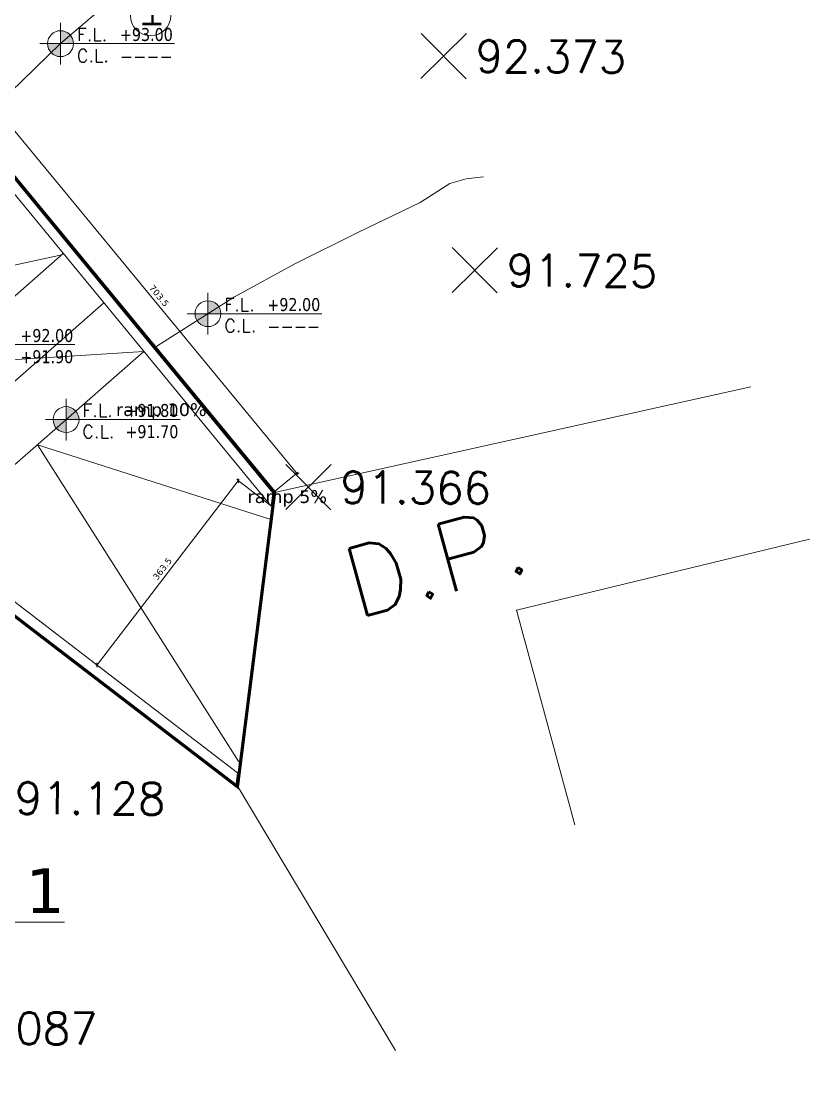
# Model space of a CAD drawing. Header units: inches. Extents: x -48 to 777, y -156 to 510.
# Drawn here: x 512.42 to 524.76, y 110.75 to 127.61 of the extents above; entities that cross this region are included whole.
import ezdxf
from ezdxf.enums import TextEntityAlignment as Align

# ---------------------------------------------------------------- set-up
doc = ezdxf.new("R2010")
doc.units = ezdxf.units.IN
doc.header["$MEASUREMENT"] = 0
doc.set_wipeout_variables(frame=1)
doc.linetypes.add('ACAD_ISO10W100', pattern=[18, 12, -3, 0, -3])
doc.linetypes.add('NUHA', pattern=[1.45, 0.75, -0.25, 0.2, -0.25])
doc.layers.get('Defpoints').update_dxf_attribs({"lineweight": 5})
for name, color, linetype, lineweight in [('A-ANNOTATION', 34, 'Continuous', 5), ('A-DIM', 9, 'Continuous', 5), ('A-LEVELS', 139, 'Continuous', 20), ('A-LIMIT LOT', 235, 'ACAD_ISO10W100', 20), ('A-LIMIT ROAD', 69, 'Continuous', 20), ('A-NOTES', 151, 'Continuous', 20), ('A-SIGNS1', 20, 'Continuous', 15), ('A-SIGNS2', 30, 'Continuous', 15), ('A-TEXT', 50, 'Continuous', 15), ('D-STONE', 52, 'Continuous', 20)]:
    doc.layers.add(name, color=color, linetype=linetype, lineweight=lineweight)
doc.layers.add('pts pc', color=7, linetype='Continuous')
doc.styles.add('2mm', font='simplex.shx', dxfattribs={"height": 0.5})
doc.styles.add('5mm', font='simplex_.ttf', dxfattribs={"height": 5})
doc.styles.add('ROMAND', font='verdana.ttf')
doc.styles.add('ROMANS', font='romans__.ttf', dxfattribs={"height": 0.14})
doc.dimstyles.new('M-1.50', dxfattribs={"dimtxt": 0.1, "dimasz": 0.05, "dimexe": 0.025, "dimexo": 0.025, "dimgap": 0.05, "dimtad": 1, "dimlfac": 100, "dimrnd": 0.5, "dimzin": 9, "dimdsep": 46, "dimtxsty": 'ROMAND', "dimblk": 'OBLIQUE', "dimcen": 1, "dimdle": 0.025, "dimclrd": 256, "dimclre": 256, "dimclrt": 2, "dimadec": 0, "dimazin": 0, "dimtfac": 0.666667, "dimtmove": 2, "dimatfit": 3, "dimfxl": 0.04, "dimtolj": 1, "dimtzin": 5, "dimlwd": -1, "dimlwe": -1, "dimarcsym": 0})

# ---------------------------------------------------------------- blocks, each defined once
blk = doc.blocks.new('AXIS')
at = {"layer": 'A-ANNOTATION', "linetype": 'Continuous'}
blk.add_circle((657.93576, 302.91777), 0.31723, dxfattribs=at)
at = {"layer": 'A-ANNOTATION', "insert": (658.10571, 305.42509), "char_height": 0.3, "width": 5.0170833, "attachment_point": 1, "rotation": 270, "style": 'ROMAND'}
blk.add_mtext('\\pi2.3938;H', dxfattribs=at)
blk = doc.blocks.new('_Oblique')
at = {"color": 0, "linetype": 'ByBlock', "lineweight": -2}
blk.add_line((-0.5, -0.5), (0.5, 0.5), dxfattribs=at)
blk = doc.blocks.new('*D412')
at = {"layer": 'A-DIM', "transparency": 16777216}
for p, q in [((511.905, 125.673), (512.279, 125.982)), ((512.244, 125.985), (516.75, 120.519)), ((516.378, 120.246), (516.753, 120.554))]:
    blk.add_line(p, q, dxfattribs=at)
at = {"layer": 'Defpoints', "color": 0, "transparency": 16777216}
for p in [(511.886, 125.657), (516.734, 120.538), (516.359, 120.23)]:
    blk.add_point(p, dxfattribs=at)
at = {"layer": 'A-DIM', "transparency": 16777216, "xscale": 0.05, "yscale": 0.05, "zscale": 0.05}
for p, rotation in [((512.26, 125.966), 129.4982587530708), ((516.734, 120.538), 309.4982587530708)]:
    blk.add_blockref('_Oblique', p, dxfattribs=dict(at, rotation=rotation))
at = {"layer": 'A-DIM', "color": 2, "transparency": 16777216, "insert": (514.576, 123.317), "char_height": 0.1, "attachment_point": 5, "rotation": 309.4983, "style": 'ROMAND'}
blk.add_mtext('\\A1;703.5', dxfattribs=at)
blk = doc.blocks.new('*D538')
at = {"layer": 'A-DIM', "transparency": 16777216}
for p, q in [((515.83, 120.442), (513.589, 117.517)), ((516.313, 120.04), (515.795, 120.438)), ((514.103, 117.154), (513.584, 117.552))]:
    blk.add_line(p, q, dxfattribs=at)
at = {"layer": 'Defpoints', "color": 0, "transparency": 16777216}
for p in [(516.333, 120.025), (513.604, 117.537), (514.122, 117.139)]:
    blk.add_point(p, dxfattribs=at)
at = {"layer": 'A-DIM', "transparency": 16777216, "xscale": 0.05, "yscale": 0.05, "zscale": 0.05}
for p, rotation in [((515.815, 120.423), 52.54485833511772), ((513.604, 117.537), 232.5448583351177)]:
    blk.add_blockref('_Oblique', p, dxfattribs=dict(at, rotation=rotation))
at = {"layer": 'A-DIM', "color": 2, "transparency": 16777216, "insert": (514.628, 119.042), "char_height": 0.1, "attachment_point": 5, "rotation": 52.5449, "style": 'ROMAND'}
blk.add_mtext('\\A1;363.5', dxfattribs=at)
blk = doc.blocks.new('GXFHGCGFCD')
at = {"layer": 'A-SIGNS1', "linetype": 'NUHA'}
h = blk.add_hatch(color=256, dxfattribs=at)
h.paths.add_polyline_path([(90.382, 61.33), (90.382, 61.17), (90.542, 61.17, 0.414214)])
h.paths.add_polyline_path([(90.382, 61.17), (90.222, 61.17, 0.414214), (90.382, 61.01)])
at = {"layer": 'A-SIGNS1'}
for p, q in [((90.382, 60.914), (90.382, 61.426)), ((90.126, 61.17), (91.79, 61.17))]:
    blk.add_line(p, q, dxfattribs=at)
blk.add_circle((90.382, 61.17), 0.16, dxfattribs=at)
blk = doc.blocks.new('DGXFHXFGDFD')
at = {"layer": 'A-SIGNS1'}
blk.add_blockref('GXFHGCGFCD', (0, 0), dxfattribs=at)
at = {"layer": 'A-SIGNS2', "linetype": 'NUHA', "style": 'ROMANS'}
for s, p in [('F.L.', (90.583, 61.203)), ('C.L.', (90.583, 60.941))]:
    blk.add_text(s, height=0.16, dxfattribs=at).set_placement(p)
at = {"layer": 'A-SIGNS2', "style": 'ROMANS', "width": 0.910135, "flags": 4}
for tag, p, p2 in [('NIV.FINI', (91.116, 61.203), (91.79, 61.203)), ('NIV.BETON', (91.116, 60.941), (91.79, 60.941))]:
    blk.add_attdef(tag, text='', height=0.16, dxfattribs=at).set_placement(p, p2, align=Align.FIT)
blk = doc.blocks.new('LOT 688  TOPOGRAPHIC PLAN')
at = {"layer": 'A-LEVELS', "linetype": 'Continuous'}
for points in [[(-315972.55489, -27929.42407), (-315972.37302, -27929.58589), (-315972.19768, -27929.82938), (-315971.85586, -27930.47382), (-315971.50802, -27931.18225), (-315971.32515, -27931.50573), (-315971.13273, -27931.77952), (-315970.92811, -27931.98198), (-315970.71011, -27932.10288), (-315970.47958, -27932.14851), (-315970.23757, -27932.12643), (-315969.98511, -27932.04419), (-315969.72324, -27931.90935), (-315969.17541, -27931.5121), (-315968.60238, -27930.99518), (-315967.41388, -27929.84415), (-315966.815, -27929.33098)], [(-315968.34978, -27936.12749), (-315966.50385, -27934.95966), (-315964.6911, -27933.80823), (-315963.73812, -27933.28715), (-315962.76112, -27932.80254), (-315961.78499, -27932.33216), (-315961.31905, -27932.03327), (-315961.06218, -27931.96013), (-315960.79214, -27931.92941)]]:
    blk.add_lwpolyline(points, dxfattribs=at)
at = {"layer": 'A-LIMIT LOT', "linetype": 'Continuous', "const_width": 0.1}
blk.add_lwpolyline([(-315996.80172, -27893.57917), (-315985.1164, -27950.2257), (-315970.22923, -27937.16678), (-315964.6636, -27941.43051), (-315964.08799, -27936.87852), (-315969.32038, -27930.53073), (-315969.32038, -27896.23659), (-315996.80172, -27893.57917)], dxfattribs=at)
at = {"layer": 'A-LIMIT ROAD', "linetype": 'Continuous'}
for points in [[(-315964.08799, -27936.87852), (-315956.60654, -27935.21892)], [(-315955.69027, -27937.60224), (-315960.2778, -27938.71233), (-315959.36159, -27942.07387)], [(-315964.6636, -27941.43051), (-315962.17094, -27945.60718)]]:
    blk.add_lwpolyline(points, dxfattribs=at)
at = {"layer": 'pts pc', "linetype": 'Continuous'}
for points in [[(-315961.06101, -27929.68666), (-315961.77179, -27930.38986)], [(-315961.0648, -27930.39365), (-315961.768, -27929.68287)], [(-315960.57398, -27933.03932), (-315961.28476, -27933.74252)], [(-315960.57777, -27933.74631), (-315961.28097, -27933.03553)], [(-315963.17822, -27936.4344), (-315963.889, -27937.1376)], [(-315963.18201, -27937.14139), (-315963.88521, -27936.43061)]]:
    blk.add_lwpolyline(points, dxfattribs=at)
at = {"layer": 'A-NOTES', "linetype": 'Continuous', "style": '5mm'}
blk.add_text('D.P.', height=1.088714, rotation=15.287114, dxfattribs=at).set_placement((-315962.78992, -27938.84706))
at = {"layer": 'pts pc', "color": 1, "char_height": 0.5, "attachment_point": 1, "rotation": 359.692852, "style": '2mm'}
for s, insert, width in [('\\Fsimplex.shx;\\W1.0000000000;\\T1.0000000000;\\o\\l92.373', (-315960.91507, -27929.79094), 3.0714286), ('\\Fsimplex.shx;\\W1.0000000000;\\T1.0000000000;\\o\\l91.725', (-315960.42804, -27933.1436), 2.9761905), ('\\Fsimplex.shx;\\W1.0000000000;\\T1.0000000000;\\o\\l91.366', (-315963.03227, -27936.53869), 2.9761905), ('\\Fsimplex.shx;\\W1.0000000000;\\T1.0000000000;\\o\\l91.128', (-315968.12743, -27941.40445), 2.8809524), ('\\Fsimplex.shx;\\W1.0000000000;\\T1.0000000000;\\o\\l91.087', (-315969.18874, -27945.00281), 2.9761905)]:
    blk.add_mtext(s, dxfattribs=dict(at, insert=insert, width=width))
at = {"linetype": 'Continuous'}
blk.add_wipeout([(-315996.80172, -27893.57917), (-315969.32038, -27896.23659), (-315969.32038, -27930.53073), (-315964.08799, -27936.87852), (-315964.6636, -27941.43051), (-315970.22923, -27937.16678), (-315985.1164, -27950.2257)], dxfattribs=at).dxf.layer = 'A-LIMIT LOT'
at = {"layer": 'A-SIGNS1'}
ref = blk.add_blockref('DGXFHXFGDFD', (-316081.94578, -28007.35891), dxfattribs=dict(at, xscale=1.267200000000003, yscale=1.267200000000003, zscale=1.267200000000003))
ref.add_attrib('NIV.FINI', '+93.00', dxfattribs={"layer": 'A-SIGNS2', "height": 0.202752, "style": 'ROMAND', "width": 0.797031}).set_placement((-315966.48376, -27929.80229), (-315965.65579, -27929.80229), align=Align.FIT)
ref.add_attrib('NIV.BETON', '----', dxfattribs={"layer": 'A-SIGNS2', "height": 0.202752, "style": 'ROMAND', "width": 1.634557}).set_placement((-315966.48376, -27930.13406), (-315965.65579, -27930.13406), align=Align.FIT)
ref = blk.add_blockref('DGXFHXFGDFD', (-316079.63791, -28011.58654), dxfattribs=dict(at, xscale=1.267200000000003, yscale=1.267200000000003, zscale=1.267200000000003))
ref.add_attrib('NIV.FINI', '+92.00', dxfattribs={"layer": 'A-SIGNS2', "height": 0.202752, "style": 'ROMAND', "width": 0.797031}).set_placement((-315964.17589, -27934.02993), (-315963.34792, -27934.02993), align=Align.FIT)
ref.add_attrib('NIV.BETON', '----', dxfattribs={"layer": 'A-SIGNS2', "height": 0.202752, "style": 'ROMAND', "width": 1.634557}).set_placement((-315964.17589, -27934.36169), (-315963.34792, -27934.36169), align=Align.FIT)

msp = doc.modelspace()

# ---------------------------------------------------------------- block references
at = {"layer": 'pts pc'}
msp.add_blockref('LOT 688  TOPOGRAPHIC PLAN', (316480.44716, 28057.10823), dxfattribs=at)

# ---------------------------------------------------------------- next in the draw order: linework, layer by layer
at = {"layer": 'A-SIGNS1'}
for p, q in [((513.07578, 123.97719), (509.52505, 120.86252)), ((513.71171, 123.2057), (510.2115, 120.13534)), ((514.33764, 122.44634), (511.00773, 119.52536))]:
    msp.add_line(p, q, dxfattribs=at)
for points in [[(513.05272, 123.95696), (504.54662, 122.11249), (509.40436, 119.50791)], [(514.33764, 122.44634), (511.09583, 122.24039), (511.00773, 119.52536)], [(516.30746, 119.82078), (512.67269, 120.98585), (515.82713, 116.02225)]]:
    msp.add_lwpolyline(points, dxfattribs=at)
at = {"layer": 'D-STONE'}
for points in [[(515.78356, 115.67771), (515.80534, 115.84998), (510.2115, 120.13534), (495.4256, 107.16525), (491.61105, 125.65688)], [(511.88563, 125.65688), (516.35917, 120.22971), (516.33331, 120.02525), (511.69124, 125.65688)]]:
    msp.add_lwpolyline(points, dxfattribs=at)

# ---------------------------------------------------------------- next in the draw order: block references
at = {"layer": 'A-DIM'}
msp.add_blockref('AXIS', (-143.49175, -175.21088), dxfattribs=at)
at = {"layer": 'A-SIGNS1'}
ref = msp.add_blockref('DGXFHXFGDFD', (396.94264, 45.03693), dxfattribs=dict(at, xscale=1.267200000000003, yscale=1.267200000000003, zscale=1.267200000000003))
ref.add_attrib('NIV.FINI', '+92.00', dxfattribs={"layer": 'A-SIGNS2', "height": 0.202752, "style": 'ROMAND', "width": 0.797031}).set_placement((512.40466, 122.59354), (513.23262, 122.59354), align=Align.FIT)
ref.add_attrib('NIV.BETON', '+91.90', dxfattribs={"layer": 'A-SIGNS2', "height": 0.202752, "style": 'ROMAND', "width": 0.797031}).set_placement((512.40466, 122.26177), (513.23262, 122.26177), align=Align.FIT)
ref = msp.add_blockref('DGXFHXFGDFD', (398.58805, 43.86343), dxfattribs=dict(at, xscale=1.267200000000003, yscale=1.267200000000003, zscale=1.267200000000003))
ref.add_attrib('NIV.FINI', '+91.80', dxfattribs={"layer": 'A-SIGNS2', "height": 0.202752, "style": 'ROMAND', "width": 0.797031}).set_placement((514.05007, 121.42004), (514.87804, 121.42004), align=Align.FIT)
ref.add_attrib('NIV.BETON', '+91.70', dxfattribs={"layer": 'A-SIGNS2', "height": 0.202752, "style": 'ROMAND', "width": 0.797031}).set_placement((514.05007, 121.08827), (514.87804, 121.08827), align=Align.FIT)

# ---------------------------------------------------------------- next in the draw order: texts
at = {"layer": 'A-TEXT', "style": 'ROMAND'}
for s, insert, char_height, width, attachment_point in [('ramp 10%', (515.32032, 121.37787), 0.2, 3.692324, 9), ('ramp 5%', (517.20488, 120.01564), 0.2, 3.692324, 9), ('{\\LBASEMENT 1}', (506.90854, 114.35128), 0.7, 35.9038164, 1)]:
    msp.add_mtext(s, dxfattribs=dict(at, insert=insert, char_height=char_height, width=width, attachment_point=attachment_point))

# ---------------------------------------------------------------- next in the draw order: dimensions: what is measured, and where the dimension line sits
at = {"layer": 'A-DIM'}
dim = msp.add_linear_dim(base=(516.7337, 120.53843), p1=(511.88563, 125.65688), p2=(516.35917, 120.22971), angle=129.498259, dimstyle='M-1.50', dxfattribs=at)
dim.commit()
dim.dimension.update_dxf_attribs({"geometry": '*D412', "text_midpoint": (514.5757, 123.31695)})
dim = msp.add_aligned_dim(p1=(516.33331, 120.02525), p2=(514.1224, 117.13926), distance=-0.6533, dimstyle='M-1.50', dxfattribs=at)
dim.commit()
dim.dimension.update_dxf_attribs({"geometry": '*D538', "text_midpoint": (514.62821, 119.04163)})

doc.saveas('drawing.dxf')
